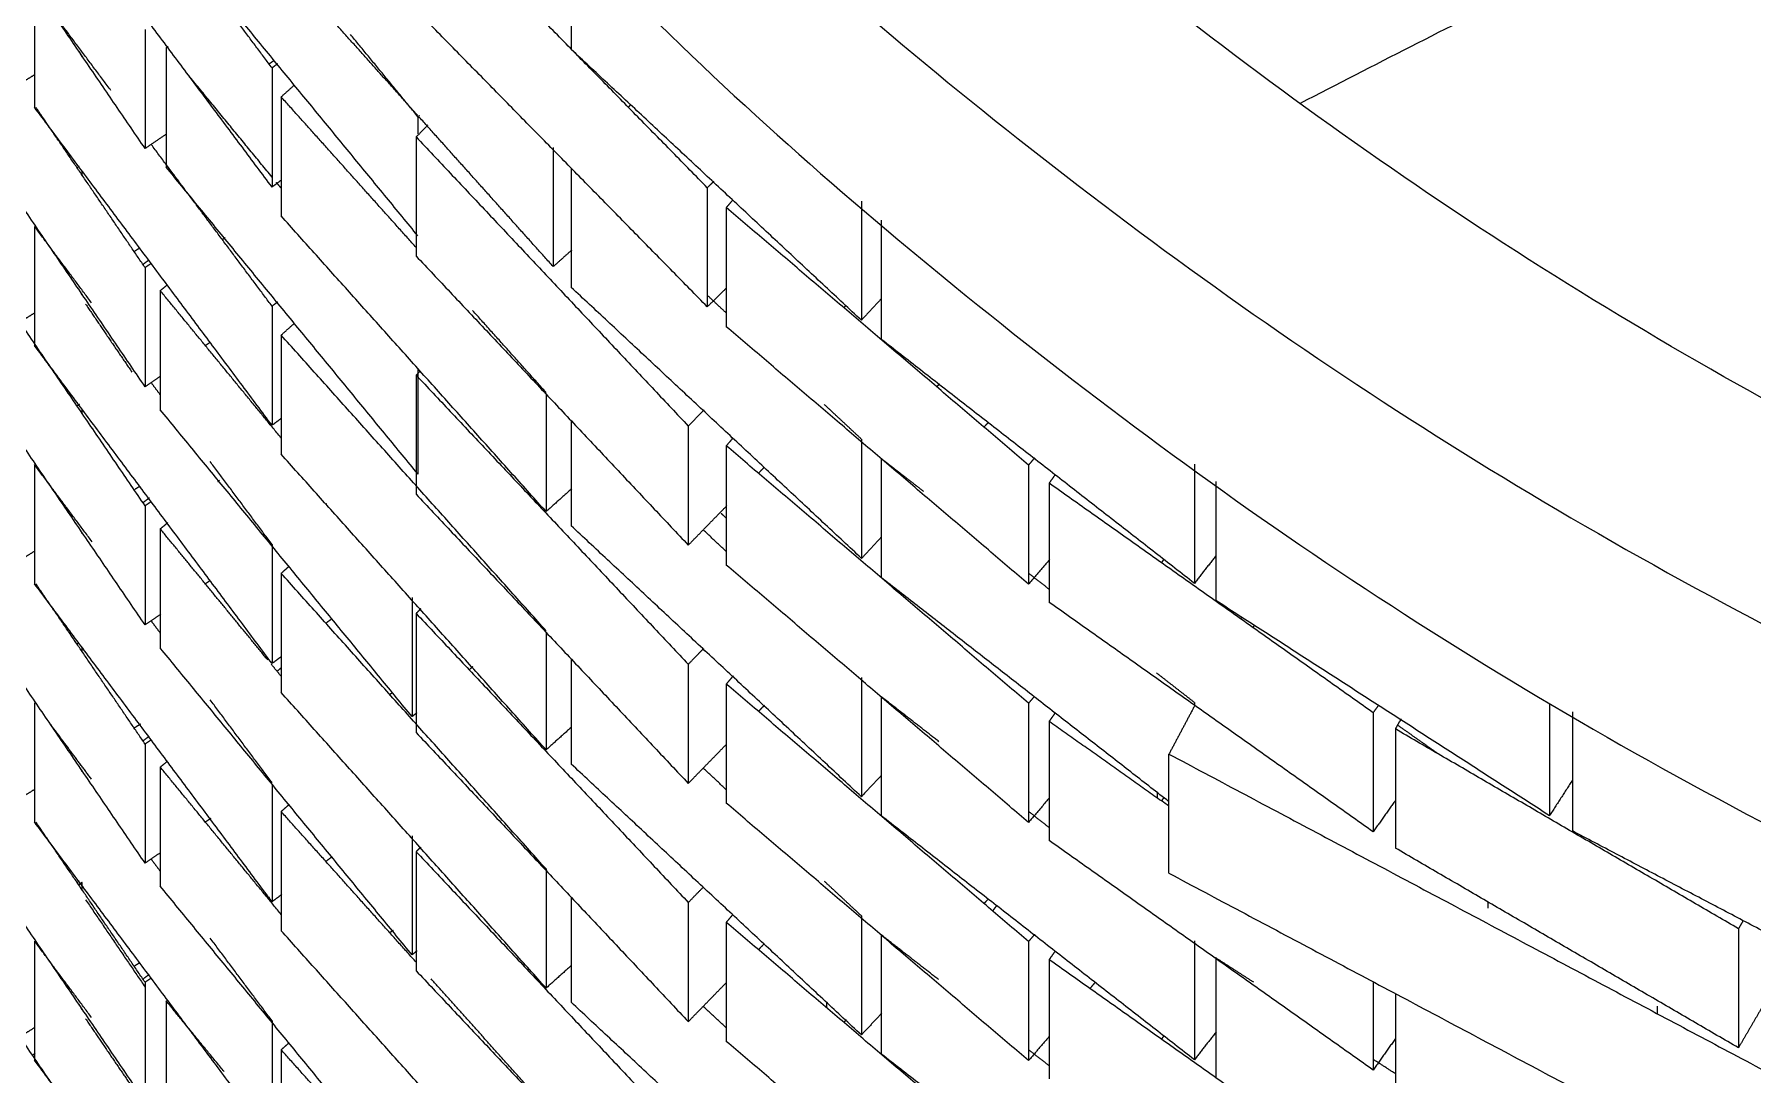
# Model space of a CAD drawing. Header units: centimetres. Extents: x 0 to 19.8, y 0 to 41.5.
# Drawn here: x 12.857 to 13.723, y 13.283 to 13.807 of the extents above; entities that cross this region are included whole.
import ezdxf

# ---------------------------------------------------------------- set-up
doc = ezdxf.new("R2010")
doc.units = ezdxf.units.CM
doc.layers.add('Make2D$Visible$Curves', color=7, linetype='Continuous', true_color=0x000000)

msp = doc.modelspace()

# ---------------------------------------------------------------- linework, layer by layer
at = {"layer": 'Make2D$Visible$Curves', "color": 18, "lineweight": -3, "true_color": 0x000000}
for points, weights, knots in [([(12.44385, 15.63412), (12.44385, 14.6937), (13.08282, 14.0037), (14.71323, 12.24307), (16.47386, 13.87349), (17.24305, 14.58578), (17.24305, 15.63412)], [0.853867800566, 0.860338983745, 1, 0.707106781187, 1, 0.846767797442, 0.853867800566], [5.741243, 5.741243, 5.741243, 7.538558, 7.538558, 11.307837, 11.307837, 13.279801, 13.279801, 13.279801]), ([(17.14305, 15.63412), (17.14305, 14.62947), (16.40592, 13.94686), (14.71866, 12.38439), (13.15619, 14.07165), (12.54385, 14.73289), (12.54385, 15.63412)], [0.853867800566, 0.846767797442, 1, 0.707106781187, 1, 0.860338983745, 0.853867800566], [-13.279801, -13.279801, -13.279801, -11.307837, -11.307837, -7.538558, -7.538558, -5.741243, -5.741243, -5.741243]), ([(12.47302, 15.1611), (12.58656, 14.4396), (13.08282, 13.9037), (14.71323, 12.14307), (16.47386, 13.77349), (17.24305, 14.48578), (17.24305, 15.53412)], [0.861673993534, 0.888038673933, 1, 0.707106781187, 1, 0.846767797442, 0.853867800566], [6.097714, 6.097714, 6.097714, 7.538558, 7.538558, 11.307837, 11.307837, 13.279801, 13.279801, 13.279801]), ([(16.58388, 14.1311), (15.94759, 14.29542), (15.29123, 14.26294), (14.33875, 14.2158), (13.49478, 13.77177)], [0.905387377757, 0.940679228736, 1, 0.91615953685, 0.880317612482], [5.407081, 5.407081, 5.407081, 6.780326, 6.780326, 8.721189, 8.721189, 8.721189])]:
    msp.add_rational_spline(points, weights, degree=2, knots=knots, dxfattribs=at)
for points in [[(12.91282, 13.7491), (12.85652, 13.83174), (12.80022, 13.91439)], [(12.97679, 13.72967), (12.91693, 13.80978), (12.85708, 13.88989)], [(12.97679, 13.78967), (12.94633, 13.83043), (12.91588, 13.87118)], [(13.19611, 13.72935), (13.12604, 13.8007), (13.05598, 13.87205)], [(13.0503, 13.70512), (12.98686, 13.78242), (12.92343, 13.85973)], [(13.12752, 13.85903), (13.12752, 13.82903), (13.12752, 13.79903)], [(13.05017, 13.76579), (13.01758, 13.80215), (12.98499, 13.83851)], [(12.85708, 13.82989), (12.85708, 13.79989), (12.85708, 13.76989)], [(12.89564, 13.77828), (12.88037, 13.79871), (12.8651, 13.81915)], [(12.91282, 13.8091), (12.91282, 13.7791), (12.91282, 13.7491)], [(13.19611, 13.66935), (13.12604, 13.7407), (13.05598, 13.81205)], [(12.92343, 13.79973), (12.9239, 13.80012), (12.92438, 13.80051)], [(13.0503, 13.76512), (13.03329, 13.78584), (13.01629, 13.80657)], [(12.91282, 13.6291), (12.85652, 13.71174), (12.80022, 13.79439)], [(12.87933, 13.79826), (12.88015, 13.79679), (12.88097, 13.79533)], [(12.92343, 13.79973), (12.92343, 13.76973), (12.92343, 13.73973)], [(12.97785, 13.7934), (12.97659, 13.79254), (12.97532, 13.79167)], [(12.97954, 13.79173), (12.97816, 13.7907), (12.97679, 13.78967)], [(13.27374, 13.66258), (13.20063, 13.73081), (13.12752, 13.79903)], [(12.85723, 13.78629), (12.8536, 13.78405), (12.84997, 13.78181)], [(12.97679, 13.7347), (12.95579, 13.76029), (12.93479, 13.78588)], [(12.97679, 13.78967), (12.97679, 13.75967), (12.97679, 13.72967)], [(12.98139, 13.7751), (12.98479, 13.77815), (12.98819, 13.7812)], [(13.04942, 13.69921), (13.0154, 13.73716), (12.98139, 13.7751)], [(12.98139, 13.7751), (12.98139, 13.7451), (12.98139, 13.7151)], [(12.97679, 13.60967), (12.91693, 13.68978), (12.85708, 13.76989)], [(12.91282, 13.6891), (12.88535, 13.72943), (12.85787, 13.76976)], [(13.1563, 13.76988), (13.15689, 13.77051), (13.15748, 13.77114)], [(13.05521, 13.76083), (13.05231, 13.75787), (13.04942, 13.7549)], [(13.0503, 13.76512), (13.0503, 13.76077), (13.0503, 13.75643)], [(13.11848, 13.68958), (13.08453, 13.72746), (13.05057, 13.76534)], [(13.05093, 13.76564), (13.05083, 13.76555), (13.05073, 13.76547)], [(12.92355, 13.75641), (12.91819, 13.75275), (12.91282, 13.7491)], [(12.97679, 13.66967), (12.94639, 13.71035), (12.916, 13.75103)], [(13.04942, 13.7549), (13.04942, 13.7249), (13.04942, 13.6949)], [(13.04942, 13.7549), (13.11797, 13.6821), (13.18652, 13.60929)], [(13.11848, 13.74958), (13.11848, 13.71958), (13.11848, 13.68958)], [(12.87963, 13.7401), (12.87919, 13.73983), (12.87876, 13.73956)], [(12.91282, 13.5691), (12.85652, 13.65174), (12.80022, 13.73439)], [(12.88097, 13.73791), (12.88097, 13.73662), (12.88097, 13.73533)], [(13.0503, 13.58512), (12.98686, 13.66242), (12.92343, 13.73973)], [(12.98147, 13.73317), (12.97913, 13.73142), (12.97679, 13.72967)], [(12.98143, 13.72905), (12.98022, 13.73051), (12.97902, 13.73198)], [(13.12759, 13.73911), (13.12759, 13.70911), (13.12759, 13.67911)], [(13.19941, 13.73259), (13.19776, 13.73097), (13.19611, 13.72935)], [(13.19611, 13.72935), (13.19611, 13.69935), (13.19611, 13.66935)], [(13.20568, 13.7193), (13.20729, 13.72119), (13.2089, 13.72309)], [(13.27374, 13.72258), (13.27374, 13.69258), (13.27374, 13.66258)], [(13.11488, 13.56618), (13.04814, 13.64064), (12.98139, 13.7151)], [(13.35795, 13.58964), (13.28182, 13.65447), (13.20568, 13.7193)], [(13.20568, 13.7193), (13.20568, 13.6893), (13.20568, 13.6593)], [(12.88585, 13.67139), (12.87146, 13.69064), (12.85708, 13.70989)], [(12.85708, 13.70989), (12.85708, 13.67989), (12.85708, 13.64989)], [(13.28374, 13.71296), (13.28374, 13.68296), (13.28374, 13.65296)], [(12.91012, 13.6989), (12.90873, 13.69804), (12.90734, 13.69719)], [(12.95182, 13.70325), (12.95247, 13.70378), (12.95311, 13.70431)], [(13.12781, 13.69794), (13.12314, 13.69376), (13.11848, 13.68958)], [(13.12759, 13.69773), (13.12759, 13.69774), (13.12758, 13.69774)], [(12.91175, 13.69074), (12.91318, 13.69181), (12.91462, 13.69288)], [(12.91592, 13.69121), (12.91437, 13.69015), (12.91282, 13.6891)], [(12.91282, 13.6891), (12.91282, 13.6591), (12.91282, 13.6291)], [(13.04942, 13.6949), (13.11797, 13.6221), (13.18652, 13.54929)], [(12.92046, 13.67751), (12.92227, 13.679), (12.92408, 13.68048)], [(12.91282, 13.5091), (12.85652, 13.59174), (12.80022, 13.67439)], [(12.87933, 13.67826), (12.88015, 13.67679), (12.88097, 13.67533)], [(12.88286, 13.67069), (12.89452, 13.65358), (12.90618, 13.63647)], [(12.98161, 13.603), (12.95104, 13.64026), (12.92046, 13.67751)], [(12.92046, 13.67751), (12.92046, 13.64751), (12.92046, 13.61751)], [(12.97973, 13.67187), (12.97826, 13.67077), (12.97679, 13.66967)], [(13.27381, 13.54266), (13.2007, 13.61088), (13.12759, 13.67911)], [(13.20574, 13.67881), (13.20092, 13.67408), (13.19611, 13.66935)], [(13.20568, 13.66624), (13.20089, 13.6707), (13.19611, 13.67517)], [(13.28374, 13.6733), (13.27874, 13.66794), (13.27374, 13.66258)], [(12.85714, 13.66623), (12.85355, 13.66402), (12.84997, 13.66181)], [(12.97679, 13.66967), (12.97679, 13.63967), (12.97679, 13.60967)], [(13.11488, 13.62618), (13.09636, 13.64684), (13.07785, 13.66749)], [(13.26512, 13.6691), (13.26552, 13.66958), (13.26593, 13.67006)], [(12.98139, 13.6551), (12.9847, 13.65807), (12.98801, 13.66104)], [(13.11488, 13.50618), (13.04814, 13.58064), (12.98139, 13.6551)], [(12.98139, 13.6551), (12.98139, 13.6251), (12.98139, 13.5951)], [(13.35795, 13.52964), (13.28182, 13.59447), (13.20568, 13.6593)], [(12.97679, 13.48967), (12.91693, 13.56978), (12.85708, 13.64989)], [(12.94559, 13.65142), (12.94441, 13.65062), (12.94323, 13.64981)], [(13.44153, 13.53006), (13.36264, 13.59151), (13.28374, 13.65296)], [(13.05143, 13.63697), (13.05042, 13.63593), (13.04942, 13.6349)], [(13.0503, 13.63823), (13.0503, 13.61167), (13.0503, 13.58512)], [(12.92061, 13.6344), (12.91672, 13.63175), (12.91282, 13.6291)], [(12.92046, 13.62505), (12.91817, 13.62812), (12.91588, 13.63118)], [(13.04942, 13.6349), (13.04942, 13.6049), (13.04942, 13.5749)], [(13.04942, 13.6349), (13.11797, 13.5621), (13.18652, 13.48929)], [(13.31182, 13.629), (13.31243, 13.62979), (13.31304, 13.63057)], [(12.87983, 13.62022), (12.87921, 13.61984), (12.87859, 13.61945)], [(13.11488, 13.62538), (13.11488, 13.59578), (13.11488, 13.56618)], [(13.27381, 13.60266), (13.26445, 13.61139), (13.25509, 13.62012)], [(12.88097, 13.61791), (12.88097, 13.61689), (12.88097, 13.61586)], [(13.04734, 13.46291), (12.9839, 13.54021), (12.92046, 13.61751)], [(12.98141, 13.61313), (12.9791, 13.6114), (12.97679, 13.60967)], [(13.12752, 13.61195), (13.12752, 13.58549), (13.12752, 13.55903)], [(13.18652, 13.60929), (13.19048, 13.61335), (13.19444, 13.61741)], [(13.3376, 13.61101), (13.33657, 13.60992), (13.33555, 13.60882)], [(13.18652, 13.60929), (13.18652, 13.57929), (13.18652, 13.54929)], [(13.20568, 13.5993), (13.2074, 13.60132), (13.20912, 13.60334)], [(13.27381, 13.60266), (13.27381, 13.57266), (13.27381, 13.54266)], [(13.11488, 13.44618), (13.04814, 13.52064), (12.98139, 13.5951)], [(13.35795, 13.46964), (13.28182, 13.53447), (13.20568, 13.5993)], [(13.20568, 13.5993), (13.20568, 13.5693), (13.20568, 13.5393)], [(13.30518, 13.57627), (13.29446, 13.58461), (13.28374, 13.59296)], [(13.28374, 13.59296), (13.28374, 13.56296), (13.28374, 13.53296)], [(13.36106, 13.59328), (13.35951, 13.59146), (13.35795, 13.58964)], [(12.88612, 13.55102), (12.8716, 13.57045), (12.85708, 13.58989)], [(12.85708, 13.58989), (12.85708, 13.55989), (12.85708, 13.52989)], [(12.97679, 13.54967), (12.96117, 13.57057), (12.94555, 13.59147)], [(13.22186, 13.58552), (13.2233, 13.58699), (13.22473, 13.58846)], [(13.35795, 13.58964), (13.35795, 13.55964), (13.35795, 13.52964)], [(13.36838, 13.58048), (13.36989, 13.58262), (13.37141, 13.58475)], [(13.44153, 13.59006), (13.44153, 13.56006), (13.44153, 13.53006)], [(12.91023, 13.57896), (12.90891, 13.57815), (12.9076, 13.57734)], [(12.94951, 13.58135), (12.94989, 13.58166), (12.95027, 13.58197)], [(13.12777, 13.57773), (13.12133, 13.57195), (13.11488, 13.56618)], [(13.53159, 13.46489), (13.44999, 13.52269), (13.36838, 13.58048)], [(13.36838, 13.58048), (13.36838, 13.55048), (13.36838, 13.52048)], [(13.45235, 13.58137), (13.45235, 13.55137), (13.45235, 13.52137)], [(12.91199, 13.57092), (12.9135, 13.57205), (12.91501, 13.57318)], [(12.91588, 13.57118), (12.91435, 13.57014), (12.91282, 13.5691)], [(12.91282, 13.5691), (12.91282, 13.5391), (12.91282, 13.5091)], [(13.00416, 13.57012), (13.00408, 13.57007), (13.00401, 13.57001)], [(13.04942, 13.5749), (13.11797, 13.5021), (13.18652, 13.42929)], [(13.18652, 13.54929), (13.19626, 13.55928), (13.20601, 13.56926)], [(12.87933, 13.55826), (12.88015, 13.55679), (12.88097, 13.55533)], [(12.92046, 13.55751), (12.92237, 13.55908), (12.92427, 13.56064)], [(13.27374, 13.42258), (13.20063, 13.49081), (13.12752, 13.55903)], [(13.20303, 13.56535), (13.20435, 13.56411), (13.20568, 13.56288)], [(12.91282, 13.3891), (12.85652, 13.47174), (12.80022, 13.55439)], [(12.97459, 13.49155), (12.94753, 13.52453), (12.92046, 13.55751)], [(12.92046, 13.55751), (12.92046, 13.52751), (12.92046, 13.49751)], [(12.97679, 13.54967), (12.97679, 13.51967), (12.97679, 13.48967)], [(13.18058, 13.55589), (13.18064, 13.55596), (13.18071, 13.55603)], [(13.20568, 13.5461), (13.19985, 13.55154), (13.19402, 13.55698)], [(13.28374, 13.5533), (13.27878, 13.54798), (13.27381, 13.54266)], [(12.85725, 13.5463), (12.85361, 13.54405), (12.84997, 13.54181)], [(13.36861, 13.54215), (13.36328, 13.5359), (13.35795, 13.52964)], [(13.4251, 13.54057), (13.42564, 13.54133), (13.42618, 13.54209)], [(13.45249, 13.54413), (13.44701, 13.5371), (13.44153, 13.53006)], [(12.98139, 13.5351), (12.98334, 13.53685), (12.98528, 13.53859)], [(13.11488, 13.38618), (13.04814, 13.46064), (12.98139, 13.5351)], [(12.98139, 13.5351), (12.98139, 13.5051), (12.98139, 13.4751)], [(13.35795, 13.40964), (13.28182, 13.47447), (13.20568, 13.5393)], [(13.42871, 13.42005), (13.35623, 13.47651), (13.28374, 13.53296)], [(13.36838, 13.52704), (13.36317, 13.5311), (13.35795, 13.53516)], [(12.97679, 13.36967), (12.91693, 13.44978), (12.85708, 13.52989)], [(12.91282, 13.4491), (12.88532, 13.48948), (12.85781, 13.52986)], [(12.94559, 13.53142), (12.94451, 13.53068), (12.94343, 13.52995)], [(13.04734, 13.52291), (13.04734, 13.49291), (13.04734, 13.46291)], [(13.05176, 13.5173), (13.05059, 13.5161), (13.04942, 13.5149)], [(13.04942, 13.5149), (13.04942, 13.4849), (13.04942, 13.4549)], [(13.04942, 13.5149), (13.11797, 13.4421), (13.18652, 13.36929)], [(13.53159, 13.40489), (13.44999, 13.46269), (13.36838, 13.52048)], [(13.62045, 13.41301), (13.5364, 13.46719), (13.45235, 13.52137)], [(12.92081, 13.51454), (12.91682, 13.51182), (12.91282, 13.5091)], [(12.9205, 13.505), (12.91819, 13.50809), (12.91588, 13.51118)], [(13.0069, 13.51218), (13.0055, 13.51113), (13.0041, 13.51008)], [(13.46535, 13.51299), (13.46523, 13.51275), (13.4651, 13.51252)], [(13.47175, 13.50887), (13.4714, 13.50841), (13.47104, 13.50796)], [(12.87943, 13.49997), (12.87898, 13.4997), (12.87854, 13.49943)], [(12.88097, 13.49791), (12.88097, 13.49662), (12.88097, 13.49533)], [(13.04734, 13.34291), (12.9839, 13.42021), (12.92046, 13.49751)], [(13.11488, 13.50538), (13.11488, 13.47578), (13.11488, 13.44618)], [(13.18652, 13.48929), (13.19044, 13.49331), (13.19437, 13.49734)], [(12.98139, 13.48327), (12.97889, 13.48631), (12.9764, 13.48935)], [(12.98145, 13.49316), (12.97912, 13.49142), (12.97679, 13.48967)], [(13.12752, 13.49195), (13.12752, 13.46549), (13.12752, 13.43903)], [(13.18652, 13.48929), (13.18652, 13.45929), (13.18652, 13.42929)], [(12.97944, 13.48591), (12.98042, 13.48672), (12.9814, 13.48752)], [(13.07795, 13.48803), (13.07719, 13.4874), (13.07642, 13.48677)], [(13.20568, 13.4793), (13.20746, 13.4814), (13.20925, 13.4835)], [(13.27374, 13.48258), (13.27374, 13.45258), (13.27374, 13.42258)], [(13.44153, 13.47006), (13.43195, 13.47753), (13.42237, 13.48499)], [(12.97679, 13.42967), (12.96119, 13.45054), (12.9456, 13.47141)], [(13.11488, 13.32618), (13.04814, 13.40064), (12.98139, 13.4751)], [(13.03743, 13.47498), (13.03679, 13.47451), (13.03616, 13.47403)], [(13.35795, 13.34964), (13.28182, 13.41447), (13.20568, 13.4793)], [(13.20568, 13.4793), (13.20568, 13.4493), (13.20568, 13.4193)], [(13.31283, 13.45031), (13.29829, 13.46163), (13.28374, 13.47296)], [(13.28374, 13.47296), (13.28374, 13.44296), (13.28374, 13.41296)], [(13.36087, 13.47307), (13.35941, 13.47135), (13.35795, 13.46964)], [(12.85708, 13.46989), (12.85708, 13.43989), (12.85708, 13.40989)], [(13.04961, 13.46477), (13.04847, 13.46384), (13.04734, 13.46291)], [(13.22202, 13.46568), (13.22346, 13.46715), (13.22489, 13.46862)], [(13.35795, 13.46964), (13.35795, 13.43964), (13.35795, 13.40964)], [(13.36838, 13.46048), (13.36997, 13.46273), (13.37156, 13.46497)], [(13.44177, 13.46862), (13.43524, 13.45633), (13.42871, 13.44405)], [(13.44153, 13.47006), (13.44153, 13.46912), (13.44153, 13.46817)], [(13.53422, 13.4686), (13.53291, 13.46674), (13.53159, 13.46489)], [(13.53159, 13.46489), (13.53159, 13.43489), (13.53159, 13.40489)], [(13.62045, 13.46957), (13.62045, 13.44129), (13.62045, 13.41301)], [(13.632, 13.46532), (13.632, 13.43532), (13.632, 13.40532)], [(12.8858, 13.43145), (12.87545, 13.4453), (12.8651, 13.45915)], [(12.91048, 13.45912), (12.90893, 13.45816), (12.90738, 13.45721)], [(13.04942, 13.4549), (13.11797, 13.3821), (13.18652, 13.30929)], [(13.12771, 13.45767), (13.1213, 13.45193), (13.11488, 13.44618)], [(13.42871, 13.41776), (13.39855, 13.43912), (13.36838, 13.46048)], [(13.36838, 13.46048), (13.36838, 13.43048), (13.36838, 13.40048)], [(13.5428, 13.4567), (13.54429, 13.45927), (13.54578, 13.46183)], [(13.71565, 13.3561), (13.62922, 13.4064), (13.5428, 13.4567)], [(13.5428, 13.4567), (13.5428, 13.4267), (13.5428, 13.3967)], [(13.54395, 13.45868), (13.55445, 13.45124), (13.56495, 13.44381)], [(12.91178, 13.45076), (12.91331, 13.45191), (12.91485, 13.45306)], [(12.91594, 13.45122), (12.91438, 13.45016), (12.91282, 13.4491)], [(12.91282, 13.4491), (12.91282, 13.4191), (12.91282, 13.3891)], [(13.18652, 13.42929), (13.19617, 13.43918), (13.20582, 13.44907)], [(12.87933, 13.43826), (12.88015, 13.43679), (12.88097, 13.43533)], [(12.92046, 13.43751), (12.92226, 13.43899), (12.92406, 13.44047)], [(12.98139, 13.36327), (12.95093, 13.40039), (12.92046, 13.43751)], [(12.92046, 13.43751), (12.92046, 13.40751), (12.92046, 13.37751)], [(13.27374, 13.30258), (13.20063, 13.37081), (13.12752, 13.43903)], [(13.20568, 13.4261), (13.19985, 13.43154), (13.19402, 13.43698)], [(13.42871, 13.44405), (13.71727, 13.29069), (14.00582, 13.13733)], [(13.42871, 13.38405), (13.42871, 13.41405), (13.42871, 13.44405)], [(12.91282, 13.2691), (12.85652, 13.35174), (12.80022, 13.43439)], [(12.97679, 13.42888), (12.97679, 13.39928), (12.97679, 13.36967)], [(13.28393, 13.43349), (13.27884, 13.42804), (13.27374, 13.42258)], [(13.632, 13.43093), (13.62622, 13.42197), (13.62045, 13.41301)], [(12.85732, 13.42634), (12.85365, 13.42408), (12.84997, 13.42181)], [(13.36856, 13.4221), (13.36326, 13.41587), (13.35795, 13.40964)], [(13.42278, 13.42467), (13.42278, 13.42331), (13.42278, 13.42195)], [(13.42528, 13.42083), (13.42573, 13.42146), (13.42618, 13.42209)], [(13.5428, 13.42071), (13.5372, 13.4128), (13.53159, 13.40489)], [(12.94589, 13.41162), (12.94455, 13.41071), (12.94321, 13.4098)], [(12.98139, 13.4151), (12.98343, 13.41693), (12.98547, 13.41876)], [(13.04942, 13.33921), (13.0154, 13.37716), (12.98139, 13.4151)], [(12.98139, 13.4151), (12.98139, 13.3851), (12.98139, 13.3551)], [(13.35795, 13.28964), (13.28182, 13.35447), (13.20568, 13.4193)], [(13.44153, 13.29006), (13.36264, 13.35151), (13.28374, 13.41296)], [(13.36838, 13.40704), (13.36317, 13.4111), (13.35795, 13.41516)], [(12.97679, 13.24967), (12.91693, 13.32978), (12.85708, 13.40989)], [(12.91282, 13.3291), (12.88532, 13.36947), (12.85782, 13.40984)], [(13.04734, 13.40291), (13.04734, 13.37291), (13.04734, 13.34291)], [(13.80908, 13.31235), (13.72054, 13.35883), (13.632, 13.40532)], [(12.92059, 13.39439), (12.91671, 13.39174), (12.91282, 13.3891)], [(13.05158, 13.39712), (13.0505, 13.39601), (13.04942, 13.3949)], [(13.04942, 13.3949), (13.04942, 13.3649), (13.04942, 13.3349)], [(13.04942, 13.3949), (13.11797, 13.3221), (13.18652, 13.24929)], [(13.53159, 13.28489), (13.44999, 13.34269), (13.36838, 13.40048)], [(13.71565, 13.2961), (13.62922, 13.3464), (13.5428, 13.3967)], [(12.92046, 13.38505), (12.91817, 13.38812), (12.91588, 13.39118)], [(13.00701, 13.39225), (13.00565, 13.39124), (13.0043, 13.39023)], [(13.11488, 13.38618), (13.11488, 13.35618), (13.11488, 13.32618)], [(12.87963, 13.3801), (12.87919, 13.37983), (12.87876, 13.37956)], [(12.88097, 13.37937), (12.88097, 13.37735), (12.88097, 13.37533)], [(13.04734, 13.22291), (12.9839, 13.30021), (12.92046, 13.37751)], [(13.18652, 13.36929), (13.19027, 13.37313), (13.19402, 13.37698)], [(13.27374, 13.36258), (13.26443, 13.37127), (13.25512, 13.37996)], [(13.42871, 13.38405), (13.71727, 13.23069), (14.00582, 13.07733)], [(12.91282, 13.2091), (12.85652, 13.29174), (12.80022, 13.37439)], [(12.88286, 13.37069), (12.89784, 13.3487), (12.91282, 13.32671)], [(12.97548, 13.37179), (12.97521, 13.3716), (12.97493, 13.37141)], [(12.98165, 13.37331), (12.97922, 13.37149), (12.97679, 13.36967)], [(13.12752, 13.37195), (13.12752, 13.34549), (13.12752, 13.31903)], [(13.18652, 13.36929), (13.18652, 13.33929), (13.18652, 13.30929)], [(13.33768, 13.37109), (13.33661, 13.36994), (13.33554, 13.3688)], [(13.33988, 13.36503), (13.34105, 13.36653), (13.34222, 13.36803)], [(13.58939, 13.36958), (13.58939, 13.36804), (13.58939, 13.3665)], [(13.20568, 13.3593), (13.20729, 13.36119), (13.2089, 13.36309)], [(13.35795, 13.22964), (13.28182, 13.29447), (13.20568, 13.3593)], [(13.20568, 13.3593), (13.20568, 13.3293), (13.20568, 13.2993)], [(13.27374, 13.36258), (13.27374, 13.33258), (13.27374, 13.30258)], [(13.71807, 13.36025), (13.71686, 13.35817), (13.71565, 13.3561)], [(12.97679, 13.30967), (12.96122, 13.33051), (12.94565, 13.35134)], [(13.11488, 13.20618), (13.04814, 13.28064), (12.98139, 13.3551)], [(13.03781, 13.35527), (13.03708, 13.35472), (13.03635, 13.35418)], [(13.31263, 13.33046), (13.29819, 13.34171), (13.28374, 13.35296)], [(13.28374, 13.35296), (13.28374, 13.32296), (13.28374, 13.29296)], [(13.36104, 13.35327), (13.3595, 13.35145), (13.35795, 13.34964)], [(13.71565, 13.3561), (13.71565, 13.3261), (13.71565, 13.2961)], [(12.88585, 13.31139), (12.87146, 13.33064), (12.85708, 13.34989)], [(12.85708, 13.34989), (12.85708, 13.31989), (12.85708, 13.28989)], [(13.04976, 13.3449), (13.04855, 13.3439), (13.04734, 13.34291)], [(13.22196, 13.34562), (13.2234, 13.34709), (13.22484, 13.34856)], [(13.35795, 13.34964), (13.35795, 13.31964), (13.35795, 13.28964)], [(13.36838, 13.34048), (13.36989, 13.34261), (13.37139, 13.34473)], [(13.44153, 13.35006), (13.44153, 13.32006), (13.44153, 13.29006)], [(12.91012, 13.3389), (12.90873, 13.33804), (12.90734, 13.33719)], [(12.91175, 13.33074), (12.91328, 13.33188), (12.91482, 13.33303)], [(13.04942, 13.3349), (13.11797, 13.2621), (13.18652, 13.18929)], [(13.12775, 13.33771), (13.12132, 13.33194), (13.11488, 13.32618)], [(13.53159, 13.22489), (13.44999, 13.28269), (13.36838, 13.34048)], [(13.36838, 13.34048), (13.36838, 13.31048), (13.36838, 13.28048)], [(13.47141, 13.32909), (13.46188, 13.33523), (13.45235, 13.34137)], [(13.45235, 13.34137), (13.45235, 13.31137), (13.45235, 13.28137)], [(12.91589, 13.33119), (12.91436, 13.33014), (12.91282, 13.3291)], [(12.91282, 13.3291), (12.91282, 13.2991), (12.91282, 13.2691)], [(13.11488, 13.26618), (13.08589, 13.29852), (13.05689, 13.33087)], [(13.18652, 13.30929), (13.19614, 13.31915), (13.20576, 13.32901)], [(13.39158, 13.32913), (13.39023, 13.32755), (13.38888, 13.32596)], [(13.53159, 13.32937), (13.53159, 13.30713), (13.53159, 13.28489)], [(12.87933, 13.31826), (12.88015, 13.31679), (12.88097, 13.31533)], [(12.9526, 13.28418), (12.93801, 13.30195), (12.92343, 13.31973)], [(12.92343, 13.31973), (12.92343, 13.28973), (12.92343, 13.25973)], [(13.27374, 13.18258), (13.20063, 13.25081), (13.12752, 13.31903)], [(13.20568, 13.3061), (13.19987, 13.31152), (13.19406, 13.31694)], [(13.2564, 13.31663), (13.2564, 13.31785), (13.2564, 13.31906)], [(13.5428, 13.32341), (13.5428, 13.30006), (13.5428, 13.2767)], [(13.67463, 13.31706), (13.67463, 13.3152), (13.67463, 13.31335)], [(13.72769, 13.31678), (13.72167, 13.30644), (13.71565, 13.2961)], [(12.91282, 13.1491), (12.85652, 13.23174), (12.80022, 13.31439)], [(12.88286, 13.31069), (12.89452, 13.29358), (12.90618, 13.27647)], [(12.97679, 13.30967), (12.97679, 13.27967), (12.97679, 13.24967)], [(13.26498, 13.30894), (13.26556, 13.30963), (13.26614, 13.31031)], [(13.28407, 13.31365), (13.27891, 13.30811), (13.27374, 13.30258)], [(12.85732, 13.30634), (12.85365, 13.30408), (12.84997, 13.30181)], [(12.98139, 13.2951), (12.98339, 13.2969), (12.98539, 13.29869)], [(13.35795, 13.16964), (13.28182, 13.23447), (13.20568, 13.2993)], [(13.36844, 13.30195), (13.3632, 13.2958), (13.35795, 13.28964)], [(13.42511, 13.30059), (13.42565, 13.30134), (13.42618, 13.30209)], [(13.45249, 13.30413), (13.44701, 13.2971), (13.44153, 13.29006)], [(13.54289, 13.30084), (13.53724, 13.29287), (13.53159, 13.28489)], [(12.85633, 13.29261), (12.85687, 13.29298), (12.85742, 13.29335)], [(12.97679, 13.12967), (12.91693, 13.20978), (12.85708, 13.28989)], [(13.04942, 13.21921), (13.0154, 13.25716), (12.98139, 13.2951)], [(12.98139, 13.2951), (12.98139, 13.2651), (12.98139, 13.2351)], [(13.44153, 13.17006), (13.36264, 13.23151), (13.28374, 13.29296)], [(13.36838, 13.28704), (13.36317, 13.2911), (13.35795, 13.29516)], [(13.54282, 13.28305), (13.53721, 13.28667), (13.5316, 13.29029)]]:
    msp.add_open_spline(points, degree=2, dxfattribs=at)
msp.add_rational_spline([(12.88108, 13.37945), (12.88028, 13.37884), (12.87949, 13.37823)], [0.860627561315, 0.860609361008, 0.860591207526], degree=2, dxfattribs=at)

doc.saveas('drawing.dxf')
